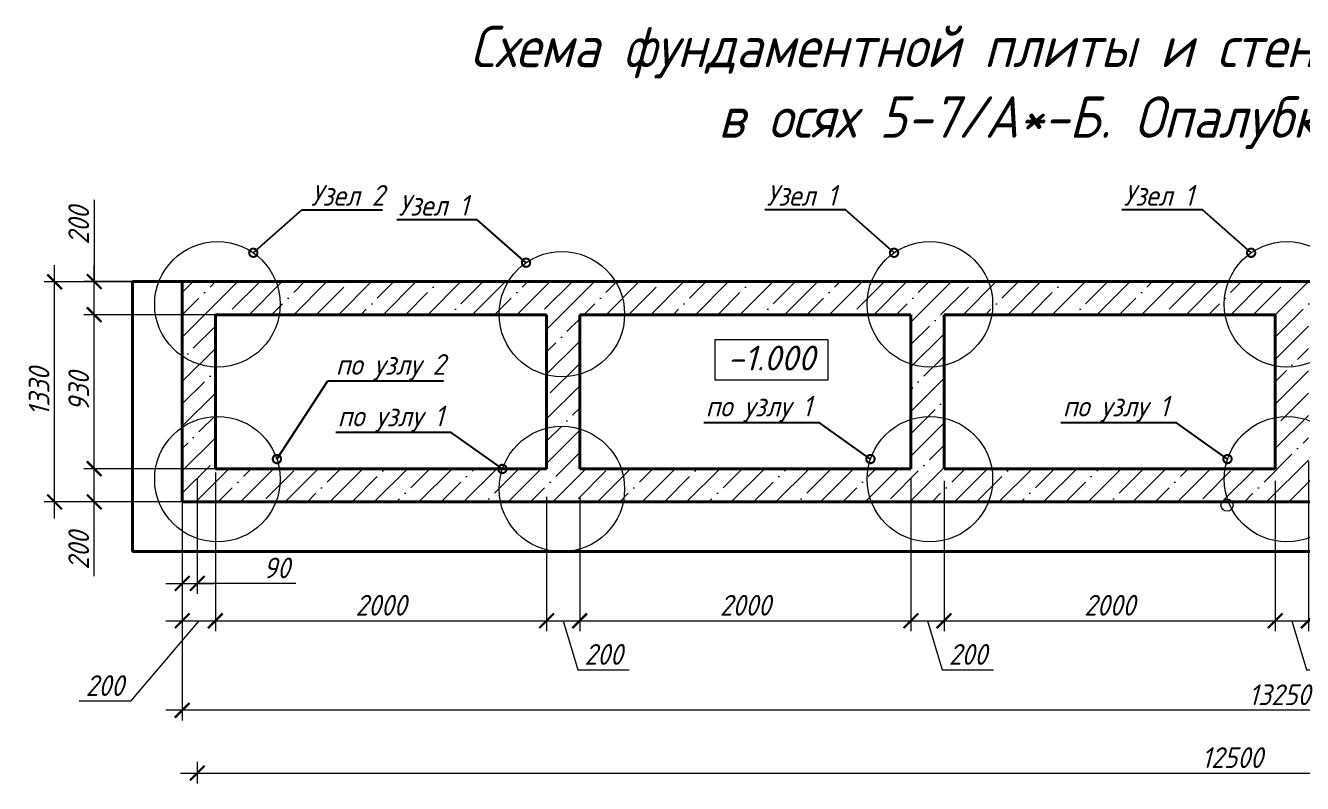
# Model space of a CAD drawing. Header units: millimetres. Extents: x 504091 to 2165846, y 135022 to 442887.
# Drawn here: x 1008271 to 1015981, y 215626 to 220205 of the extents above; entities that cross this region are included whole.
import ezdxf
from ezdxf import colors
from ezdxf.entities.mleader import LeaderData, LeaderLine
from ezdxf.math import Vec2, Vec3

# ---------------------------------------------------------------- set-up
doc = ezdxf.new("R2010")
doc.units = ezdxf.units.MM
doc.layers.get('Defpoints').update_dxf_attribs({"color": 255})
doc.layers.add('SGRAND', color=7, linetype='Continuous')
for name, color, linetype, lineweight in [('Аннотация', 7, 'Continuous', 9), ('Монолит тонкий', 204, 'Continuous', 9), ('отметки', 7, 'Continuous', 20), ('Размер', 7, 'Continuous', 13), ('Размеры КР', 164, 'Continuous', 9)]:
    doc.layers.add(name, color=color, linetype=linetype, lineweight=lineweight)
doc.styles.add('GOST 2.304_new', font='isocpeur.ttf', dxfattribs={"width": 0.9, "oblique": 15})
doc.dimstyles.new('SPDS 1_50', dxfattribs={"dimscale": 50, "dimtxt": 2.5, "dimasz": 1.77, "dimexe": 1.25, "dimexo": 0.625, "dimtad": 1, "dimdec": 0, "dimrnd": 0.001, "dimzin": 9, "dimtxsty": 'GOST 2.304_new', "dimblk": 'ARCHTICK', "dimcen": 2.5, "dimdle": 2, "dimclrt": 256, "dimadec": 0, "dimazin": 2, "dimtfac": 0.75, "dimtdec": 0, "dimtmove": 1, "dimatfit": 3, "dimfxl": 0, "dimtolj": 1, "dimlwd": 9, "dimlwe": 9, "dimarcsym": 0})

# ---------------------------------------------------------------- blocks, each defined once
blk = doc.blocks.new('_ArchTick')
at = {"color": 0, "linetype": 'ByBlock', "const_width": 0.15}
blk.add_lwpolyline([(-0.5, -0.5), (0.5, 0.5)], dxfattribs=at)
blk = doc.blocks.new('*D1839')
at = {"layer": 'Defpoints', "color": 0, "lineweight": 20, "transparency": 16777216}
for p in [(1009307.3, 215788.8), (1021807.3, 215788.8), (1021807.3, 215688.8)]:
    blk.add_point(p, dxfattribs=at)
at = {"layer": 'Размеры КР', "color": 0, "lineweight": 9, "transparency": 16777216}
for p, q in [((1009307.3, 215757.6), (1009307.3, 215626.3)), ((1021807.3, 215757.6), (1021807.3, 215626.3)), ((1009207.3, 215688.8), (1021907.3, 215688.8))]:
    blk.add_line(p, q, dxfattribs=at)
at = {"layer": 'Размеры КР', "color": 0, "lineweight": 9, "transparency": 16777216, "xscale": 88.5, "yscale": 88.5, "zscale": 88.5, "rotation": 180}
blk.add_blockref('_ArchTick', (1009307.3, 215688.8), dxfattribs=at)
at = {"layer": 'Размеры КР', "color": 0, "lineweight": 9, "transparency": 16777216, "xscale": 88.5, "yscale": 88.5, "zscale": 88.5}
blk.add_blockref('_ArchTick', (1021807.3, 215688.8), dxfattribs=at)
at = {"layer": 'Размеры КР', "lineweight": 20, "transparency": 16777216, "insert": (1015557.3, 215782.6), "char_height": 125, "width": 145.965, "attachment_point": 5, "style": 'GOST 2.304_new'}
blk.add_mtext('\\A1;12500', dxfattribs=at)
blk = doc.blocks.new('*D1840')
at = {"layer": 'Defpoints', "color": 0, "lineweight": 20, "transparency": 16777216}
for p in [(1009217.3, 217501.4), (1009307.3, 217501.4), (1009307.3, 216834.8)]:
    blk.add_point(p, dxfattribs=at)
at = {"layer": 'Размеры КР', "color": 0, "lineweight": 9, "transparency": 16777216}
for p, q in [((1009217.3, 217470.2), (1009217.3, 216772.3)), ((1009307.3, 217470.2), (1009307.3, 216772.3)), ((1009117.3, 216834.8), (1009407.3, 216834.8)), ((1009902.4, 216834.8), (1009307.3, 216834.8))]:
    blk.add_line(p, q, dxfattribs=at)
at = {"layer": 'Размеры КР', "color": 0, "lineweight": 9, "transparency": 16777216, "xscale": 88.5, "yscale": 88.5, "zscale": 88.5, "rotation": 180}
blk.add_blockref('_ArchTick', (1009217.3, 216834.8), dxfattribs=at)
at = {"layer": 'Размеры КР', "color": 0, "lineweight": 9, "transparency": 16777216, "xscale": 88.5, "yscale": 88.5, "zscale": 88.5}
blk.add_blockref('_ArchTick', (1009307.3, 216834.8), dxfattribs=at)
at = {"layer": 'Размеры КР', "lineweight": 20, "transparency": 16777216, "insert": (1009786.9, 216928.6), "char_height": 125, "attachment_point": 5, "style": 'GOST 2.304_new'}
blk.add_mtext('\\A1;90', dxfattribs=at)
blk = doc.blocks.new('*D1842')
at = {"layer": 'Defpoints', "color": 0, "lineweight": 20, "transparency": 16777216}
for p in [(1009217.3, 217964.5), (1022467.3, 217557.9), (1009217.3, 216068.5)]:
    blk.add_point(p, dxfattribs=at)
at = {"layer": 'Размеры КР', "color": 0, "lineweight": 9, "transparency": 16777216}
for p, q in [((1009217.3, 217933.2), (1009217.3, 216006)), ((1022467.3, 217526.6), (1022467.3, 216006)), ((1022567.3, 216068.5), (1009117.3, 216068.5))]:
    blk.add_line(p, q, dxfattribs=at)
at = {"layer": 'Размеры КР', "color": 0, "lineweight": 9, "transparency": 16777216, "xscale": 88.5, "yscale": 88.5, "zscale": 88.5, "rotation": 180}
blk.add_blockref('_ArchTick', (1009217.3, 216068.5), dxfattribs=at)
at = {"layer": 'Размеры КР', "color": 0, "lineweight": 9, "transparency": 16777216, "xscale": 88.5, "yscale": 88.5, "zscale": 88.5}
blk.add_blockref('_ArchTick', (1022467.3, 216068.5), dxfattribs=at)
at = {"layer": 'Размеры КР', "lineweight": 20, "transparency": 16777216, "insert": (1015842.3, 216162.2), "char_height": 125, "attachment_point": 5, "style": 'GOST 2.304_new'}
blk.add_mtext('\\A1;13250', dxfattribs=at)
blk = doc.blocks.new('*D1843')
at = {"layer": 'Defpoints', "color": 0, "lineweight": 20, "transparency": 16777216}
for p in [(1009217.3, 217536.4), (1009417.3, 217536.4), (1009417.3, 216609.2)]:
    blk.add_point(p, dxfattribs=at)
at = {"layer": 'Размеры КР', "color": 0, "lineweight": 9, "transparency": 16777216}
for p, q in [((1009217.3, 217505.2), (1009217.3, 216546.7)), ((1009417.3, 217505.2), (1009417.3, 216546.7)), ((1009317.3, 216609.2), (1008904.1, 216124.1)), ((1009117.3, 216609.2), (1009517.3, 216609.2)), ((1008904.1, 216124.1), (1008594.3, 216124.1))]:
    blk.add_line(p, q, dxfattribs=at)
at = {"layer": 'Размеры КР', "color": 0, "lineweight": 9, "transparency": 16777216, "xscale": 88.5, "yscale": 88.5, "zscale": 88.5, "rotation": 180}
blk.add_blockref('_ArchTick', (1009217.3, 216609.2), dxfattribs=at)
at = {"layer": 'Размеры КР', "color": 0, "lineweight": 9, "transparency": 16777216, "xscale": 88.5, "yscale": 88.5, "zscale": 88.5}
blk.add_blockref('_ArchTick', (1009417.3, 216609.2), dxfattribs=at)
at = {"layer": 'Размеры КР', "lineweight": 20, "transparency": 16777216, "insert": (1008749.2, 216217.8), "char_height": 125, "attachment_point": 5, "style": 'GOST 2.304_new'}
blk.add_mtext('\\A1;200', dxfattribs=at)
blk = doc.blocks.new('*D1844')
at = {"layer": 'Defpoints', "color": 0, "lineweight": 20, "transparency": 16777216}
for p in [(1009417.3, 217536.4), (1011417.3, 217388.9), (1011417.3, 216609.2)]:
    blk.add_point(p, dxfattribs=at)
at = {"layer": 'Размеры КР', "color": 0, "lineweight": 9, "transparency": 16777216}
for p, q in [((1009417.3, 217505.2), (1009417.3, 216546.7)), ((1011417.3, 217357.6), (1011417.3, 216546.7)), ((1009317.3, 216609.2), (1011517.3, 216609.2))]:
    blk.add_line(p, q, dxfattribs=at)
at = {"layer": 'Размеры КР', "color": 0, "lineweight": 9, "transparency": 16777216, "xscale": 88.5, "yscale": 88.5, "zscale": 88.5, "rotation": 180}
blk.add_blockref('_ArchTick', (1009417.3, 216609.2), dxfattribs=at)
at = {"layer": 'Размеры КР', "color": 0, "lineweight": 9, "transparency": 16777216, "xscale": 88.5, "yscale": 88.5, "zscale": 88.5}
blk.add_blockref('_ArchTick', (1011417.3, 216609.2), dxfattribs=at)
at = {"layer": 'Размеры КР', "lineweight": 20, "transparency": 16777216, "insert": (1010417.3, 216703), "char_height": 125, "attachment_point": 5, "style": 'GOST 2.304_new'}
blk.add_mtext('\\A1;2000', dxfattribs=at)
blk = doc.blocks.new('*D1845')
at = {"layer": 'Defpoints', "color": 0, "lineweight": 20, "transparency": 16777216}
for p in [(1011417.3, 217388.9), (1011617.3, 217388.9), (1011617.3, 216609.2)]:
    blk.add_point(p, dxfattribs=at)
at = {"layer": 'Размеры КР', "color": 0, "lineweight": 9, "transparency": 16777216}
for p, q in [((1011417.3, 217357.6), (1011417.3, 216546.7)), ((1011617.3, 217357.6), (1011617.3, 216546.7)), ((1011317.3, 216609.2), (1011717.3, 216609.2)), ((1011517.3, 216609.2), (1011606.4, 216312.4)), ((1011606.4, 216312.4), (1011916.1, 216312.4))]:
    blk.add_line(p, q, dxfattribs=at)
at = {"layer": 'Размеры КР', "color": 0, "lineweight": 9, "transparency": 16777216, "xscale": 88.5, "yscale": 88.5, "zscale": 88.5, "rotation": 180}
blk.add_blockref('_ArchTick', (1011417.3, 216609.2), dxfattribs=at)
at = {"layer": 'Размеры КР', "color": 0, "lineweight": 9, "transparency": 16777216, "xscale": 88.5, "yscale": 88.5, "zscale": 88.5}
blk.add_blockref('_ArchTick', (1011617.3, 216609.2), dxfattribs=at)
at = {"layer": 'Размеры КР', "lineweight": 20, "transparency": 16777216, "insert": (1011761.3, 216406.1), "char_height": 125, "attachment_point": 5, "style": 'GOST 2.304_new'}
blk.add_mtext('\\A1;200', dxfattribs=at)
blk = doc.blocks.new('*D1846')
at = {"layer": 'Defpoints', "color": 0, "lineweight": 20, "transparency": 16777216}
for p in [(1013617.3, 217497.8), (1011617.3, 217388.9), (1013617.3, 216609.2)]:
    blk.add_point(p, dxfattribs=at)
at = {"layer": 'Размеры КР', "color": 0, "lineweight": 9, "transparency": 16777216}
for p, q in [((1013617.3, 217466.6), (1013617.3, 216546.7)), ((1011617.3, 217357.6), (1011617.3, 216546.7)), ((1011517.3, 216609.2), (1013717.3, 216609.2))]:
    blk.add_line(p, q, dxfattribs=at)
at = {"layer": 'Размеры КР', "color": 0, "lineweight": 9, "transparency": 16777216, "xscale": 88.5, "yscale": 88.5, "zscale": 88.5, "rotation": 180}
blk.add_blockref('_ArchTick', (1011617.3, 216609.2), dxfattribs=at)
at = {"layer": 'Размеры КР', "color": 0, "lineweight": 9, "transparency": 16777216, "xscale": 88.5, "yscale": 88.5, "zscale": 88.5}
blk.add_blockref('_ArchTick', (1013617.3, 216609.2), dxfattribs=at)
at = {"layer": 'Размеры КР', "lineweight": 20, "transparency": 16777216, "insert": (1012617.3, 216703), "char_height": 125, "attachment_point": 5, "style": 'GOST 2.304_new'}
blk.add_mtext('\\A1;2000', dxfattribs=at)
blk = doc.blocks.new('*D1847')
at = {"layer": 'Defpoints', "color": 0, "lineweight": 20, "transparency": 16777216}
for p in [(1013617.3, 217497.8), (1013817.3, 217486), (1013817.3, 216609.2)]:
    blk.add_point(p, dxfattribs=at)
at = {"layer": 'Размеры КР', "color": 0, "lineweight": 9, "transparency": 16777216}
for p, q in [((1013617.3, 217466.6), (1013617.3, 216546.7)), ((1013817.3, 217454.8), (1013817.3, 216546.7)), ((1013517.3, 216609.2), (1013917.3, 216609.2)), ((1013717.3, 216609.2), (1013806.4, 216312.4)), ((1013806.4, 216312.4), (1014116.1, 216312.4))]:
    blk.add_line(p, q, dxfattribs=at)
at = {"layer": 'Размеры КР', "color": 0, "lineweight": 9, "transparency": 16777216, "xscale": 88.5, "yscale": 88.5, "zscale": 88.5, "rotation": 180}
blk.add_blockref('_ArchTick', (1013617.3, 216609.2), dxfattribs=at)
at = {"layer": 'Размеры КР', "color": 0, "lineweight": 9, "transparency": 16777216, "xscale": 88.5, "yscale": 88.5, "zscale": 88.5}
blk.add_blockref('_ArchTick', (1013817.3, 216609.2), dxfattribs=at)
at = {"layer": 'Размеры КР', "lineweight": 20, "transparency": 16777216, "insert": (1013961.3, 216406.1), "char_height": 125, "attachment_point": 5, "style": 'GOST 2.304_new'}
blk.add_mtext('\\A1;200', dxfattribs=at)
blk = doc.blocks.new('*D1853')
at = {"layer": 'Defpoints', "color": 0, "lineweight": 20, "transparency": 16777216}
for p in [(1013817.3, 217486), (1015817.3, 217486), (1015817.3, 216609.2)]:
    blk.add_point(p, dxfattribs=at)
at = {"layer": 'Размеры КР', "color": 0, "lineweight": 9, "transparency": 16777216}
for p, q in [((1013817.3, 217454.8), (1013817.3, 216546.7)), ((1015817.3, 217454.8), (1015817.3, 216546.7)), ((1013717.3, 216609.2), (1015917.3, 216609.2))]:
    blk.add_line(p, q, dxfattribs=at)
at = {"layer": 'Размеры КР', "color": 0, "lineweight": 9, "transparency": 16777216, "xscale": 88.5, "yscale": 88.5, "zscale": 88.5, "rotation": 180}
blk.add_blockref('_ArchTick', (1013817.3, 216609.2), dxfattribs=at)
at = {"layer": 'Размеры КР', "color": 0, "lineweight": 9, "transparency": 16777216, "xscale": 88.5, "yscale": 88.5, "zscale": 88.5}
blk.add_blockref('_ArchTick', (1015817.3, 216609.2), dxfattribs=at)
at = {"layer": 'Размеры КР', "lineweight": 20, "transparency": 16777216, "insert": (1014817.3, 216703), "char_height": 125, "attachment_point": 5, "style": 'GOST 2.304_new'}
blk.add_mtext('\\A1;2000', dxfattribs=at)
blk = doc.blocks.new('*D1854')
at = {"layer": 'Defpoints', "color": 0, "lineweight": 20, "transparency": 16777216}
for p in [(1016017.3, 217603.1), (1015817.3, 217486), (1016017.3, 216609.2)]:
    blk.add_point(p, dxfattribs=at)
at = {"layer": 'Размеры КР', "color": 0, "lineweight": 9, "transparency": 16777216}
for p, q in [((1016017.3, 217571.9), (1016017.3, 216546.7)), ((1015817.3, 217454.8), (1015817.3, 216546.7)), ((1015717.3, 216609.2), (1016117.3, 216609.2)), ((1015917.3, 216609.2), (1016006.4, 216312.4)), ((1016006.4, 216312.4), (1016316.1, 216312.4))]:
    blk.add_line(p, q, dxfattribs=at)
at = {"layer": 'Размеры КР', "color": 0, "lineweight": 9, "transparency": 16777216, "xscale": 88.5, "yscale": 88.5, "zscale": 88.5, "rotation": 180}
blk.add_blockref('_ArchTick', (1015817.3, 216609.2), dxfattribs=at)
at = {"layer": 'Размеры КР', "color": 0, "lineweight": 9, "transparency": 16777216, "xscale": 88.5, "yscale": 88.5, "zscale": 88.5}
blk.add_blockref('_ArchTick', (1016017.3, 216609.2), dxfattribs=at)
at = {"layer": 'Размеры КР', "lineweight": 20, "transparency": 16777216, "insert": (1016161.3, 216406.1), "char_height": 125, "attachment_point": 5, "style": 'GOST 2.304_new'}
blk.add_mtext('\\A1;200', dxfattribs=at)
blk = doc.blocks.new('*D1855')
at = {"layer": 'Defpoints', "color": 0, "lineweight": 20, "transparency": 16777216}
for p in [(1016017.3, 217603.1), (1017867.3, 217565.9), (1017867.3, 216609.2)]:
    blk.add_point(p, dxfattribs=at)
at = {"layer": 'Размеры КР', "color": 0, "lineweight": 9, "transparency": 16777216}
for p, q in [((1016017.3, 217571.9), (1016017.3, 216546.7)), ((1017867.3, 217534.6), (1017867.3, 216546.7)), ((1015917.3, 216609.2), (1017967.3, 216609.2))]:
    blk.add_line(p, q, dxfattribs=at)
at = {"layer": 'Размеры КР', "color": 0, "lineweight": 9, "transparency": 16777216, "xscale": 88.5, "yscale": 88.5, "zscale": 88.5, "rotation": 180}
blk.add_blockref('_ArchTick', (1016017.3, 216609.2), dxfattribs=at)
at = {"layer": 'Размеры КР', "color": 0, "lineweight": 9, "transparency": 16777216, "xscale": 88.5, "yscale": 88.5, "zscale": 88.5}
blk.add_blockref('_ArchTick', (1017867.3, 216609.2), dxfattribs=at)
at = {"layer": 'Размеры КР', "lineweight": 20, "transparency": 16777216, "insert": (1016942.3, 216703), "char_height": 125, "attachment_point": 5, "style": 'GOST 2.304_new'}
blk.add_mtext('\\A1;1850', dxfattribs=at)
blk = doc.blocks.new('*D1836')
at = {"layer": 'Defpoints', "color": 0, "lineweight": 20, "transparency": 16777216}
for p in [(1008686, 217527.8), (1011036.7, 217527.8), (1011036.7, 217327.4)]:
    blk.add_point(p, dxfattribs=at)
at = {"layer": 'Размеры КР', "color": 0, "lineweight": 9, "transparency": 16777216}
for p, q in [((1008686, 217227.4), (1008686, 217627.8)), ((1011005.4, 217527.8), (1008623.5, 217527.8)), ((1011005.4, 217327.4), (1008623.5, 217327.4)), ((1008686, 216878.1), (1008686, 217327.4))]:
    blk.add_line(p, q, dxfattribs=at)
at = {"layer": 'Размеры КР', "color": 0, "lineweight": 9, "transparency": 16777216, "xscale": 88.5, "yscale": 88.5, "zscale": 88.5}
for p, rotation in [((1008686, 217527.8), 90), ((1008686, 217327.4), 270)]:
    blk.add_blockref('_ArchTick', p, dxfattribs=dict(at, rotation=rotation))
at = {"layer": 'Размеры КР', "lineweight": 20, "transparency": 16777216, "insert": (1008592.2, 217033), "char_height": 125, "attachment_point": 5, "rotation": 90, "style": 'GOST 2.304_new'}
blk.add_mtext('\\A1;200', dxfattribs=at)
blk = doc.blocks.new('*D1837')
at = {"layer": 'Defpoints', "color": 0, "lineweight": 20, "transparency": 16777216}
for p in [(1008686, 218458.2), (1009477.2, 218458.2), (1011036.7, 217527.8)]:
    blk.add_point(p, dxfattribs=at)
at = {"layer": 'Размеры КР', "color": 0, "lineweight": 9, "transparency": 16777216}
for p, q in [((1008686, 217427.8), (1008686, 218558.2)), ((1009445.9, 218458.2), (1008623.5, 218458.2)), ((1011005.4, 217527.8), (1008623.5, 217527.8))]:
    blk.add_line(p, q, dxfattribs=at)
at = {"layer": 'Размеры КР', "color": 0, "lineweight": 9, "transparency": 16777216, "xscale": 88.5, "yscale": 88.5, "zscale": 88.5}
for p, rotation in [((1008686, 218458.2), 90), ((1008686, 217527.8), 270)]:
    blk.add_blockref('_ArchTick', p, dxfattribs=dict(at, rotation=rotation))
at = {"layer": 'Размеры КР', "lineweight": 20, "transparency": 16777216, "insert": (1008592.2, 217993), "char_height": 125, "attachment_point": 5, "rotation": 90, "style": 'GOST 2.304_new'}
blk.add_mtext('\\A1;930', dxfattribs=at)
blk = doc.blocks.new('*D1838')
at = {"layer": 'Defpoints', "color": 0, "lineweight": 20, "transparency": 16777216}
for p in [(1008686, 218658.2), (1009515.6, 218658.2), (1009477.2, 218458.2)]:
    blk.add_point(p, dxfattribs=at)
at = {"layer": 'Размеры КР', "color": 0, "lineweight": 9, "transparency": 16777216}
for p, q in [((1008686, 219152.2), (1008686, 218658.2)), ((1008686, 218358.2), (1008686, 218758.2)), ((1009484.3, 218658.2), (1008623.5, 218658.2)), ((1009445.9, 218458.2), (1008623.5, 218458.2))]:
    blk.add_line(p, q, dxfattribs=at)
at = {"layer": 'Размеры КР', "color": 0, "lineweight": 9, "transparency": 16777216, "xscale": 88.5, "yscale": 88.5, "zscale": 88.5}
for p, rotation in [((1008686, 218658.2), 90), ((1008686, 218458.2), 270)]:
    blk.add_blockref('_ArchTick', p, dxfattribs=dict(at, rotation=rotation))
at = {"layer": 'Размеры КР', "lineweight": 20, "transparency": 16777216, "insert": (1008592.2, 218997.3), "char_height": 125, "attachment_point": 5, "rotation": 90, "style": 'GOST 2.304_new'}
blk.add_mtext('\\A1;200', dxfattribs=at)
blk = doc.blocks.new('*D1835')
at = {"layer": 'Defpoints', "color": 0, "lineweight": 20, "transparency": 16777216}
for p in [(1008446.8, 218657.2), (1009689.5, 218657.2), (1009689.9, 217327.4)]:
    blk.add_point(p, dxfattribs=at)
at = {"layer": 'Размеры КР', "color": 0, "lineweight": 9, "transparency": 16777216}
for p, q in [((1008446.8, 217227.4), (1008446.8, 218757.2)), ((1009658.3, 218657.2), (1008384.3, 218657.2)), ((1009658.6, 217327.4), (1008384.3, 217327.4))]:
    blk.add_line(p, q, dxfattribs=at)
at = {"layer": 'Размеры КР', "color": 0, "lineweight": 9, "transparency": 16777216, "xscale": 88.5, "yscale": 88.5, "zscale": 88.5}
for p, rotation in [((1008446.8, 218657.2), 90), ((1008446.8, 217327.4), 270)]:
    blk.add_blockref('_ArchTick', p, dxfattribs=dict(at, rotation=rotation))
at = {"layer": 'Размеры КР', "lineweight": 20, "transparency": 16777216, "insert": (1008353.1, 217992.3), "char_height": 125, "attachment_point": 5, "rotation": 90, "style": 'GOST 2.304_new'}
blk.add_mtext('\\A1;1330', dxfattribs=at)
blk = doc.blocks.new('_DotSmall')
at = {"color": 0, "linetype": 'ByBlock', "lineweight": 35, "const_width": 0.5}
blk.add_lwpolyline([(-0.0625, 0, 1), (0.0625, 0, 1)], format="xyb", close=True, dxfattribs=at)

msp = doc.modelspace()

# ---------------------------------------------------------------- hatches: boundary and pattern name
at = {"layer": 'SGRAND', "lineweight": 20}
h = msp.add_hatch(dxfattribs=at)
h.set_pattern_fill('ANSI35', color=256, scale=30)
h.set_pattern_definition([(45, (-27801.07, -21517.79), (-134.703842, 134.703842), []), (45, (-27666.37, -21517.79), (-134.703842, 134.703842), [238.125, -47.625, 0, -47.625])])
h.paths.add_polyline_path([(1021807.2927, 218658.1518), (1009307.2927, 218658.1518), (1009307.2927, 217327.7967), (1015495.4274, 217327.7967, -0.542035675), (1015556.8294, 217327.7967), (1021807.2927, 217327.7967), (1021807.2927, 217527.7967), (1020267.3258, 217527.7967), (1020267.3258, 218458.1518), (1021807.2927, 218458.1518)])
h.paths.add_polyline_path([(1011417.3258, 218458.1518), (1011417.3258, 217527.7967), (1009417.3258, 217527.7967), (1009417.3258, 218458.1518)], flags=16)
h.paths.add_polyline_path([(1011617.3258, 218458.1518), (1013617.3258, 218458.1518), (1013617.3258, 217527.7967), (1011617.3258, 217527.7967)], flags=16)
h.paths.add_polyline_path([(1013817.3258, 218458.1518), (1015817.3258, 218458.1518), (1015817.3258, 217527.7967), (1013817.3258, 217527.7967)], flags=16)
h.paths.add_polyline_path([(1016017.3258, 218458.1518), (1017867.3258, 218458.1518), (1017867.3258, 217527.7967), (1016017.3258, 217527.7967)], flags=16)
h.paths.add_polyline_path([(1018067.3258, 218458.1518), (1020067.3258, 218458.1518), (1020067.3258, 217527.7967), (1018067.3258, 217527.7967)], flags=16)
h.paths.add_polyline_path([(1009307.2927, 218658.1518), (1009217.3258, 218658.1518), (1009217.3258, 217327.7967), (1009307.2927, 217327.7967)])
h.paths.add_polyline_path([(1022467.3258, 218658.1518), (1021807.2927, 218658.1518), (1021807.2927, 218458.1518), (1022267.3258, 218458.1518), (1022267.3258, 217527.7967), (1021807.2927, 217527.7967), (1021807.2927, 217327.7967), (1022467.3258, 217327.7967)])

# ---------------------------------------------------------------- linework, layer by layer
at = {"layer": 'Аннотация', "lineweight": 20}
msp.add_lwpolyline([(1012435.5987, 218307.7543), (1013116.0976, 218307.7543), (1013116.0976, 218062.9959), (1012435.5987, 218062.9959)], close=True, dxfattribs=at)
at = {"layer": 'Монолит тонкий', "lineweight": 40, "ltscale": 100}
for p, q in [((1022467.3258, 218658.1518), (1008917.3258, 218658.1518)), ((1008917.3258, 218658.1518), (1008917.3258, 217027.7967)), ((1009217.3258, 218658.1518), (1009217.3258, 217327.7967)), ((1011417.3258, 218458.1518), (1009417.3258, 218458.1518)), ((1009417.3258, 218458.1518), (1009417.3258, 217527.7967)), ((1011417.3258, 218458.1518), (1011417.3258, 217527.7967)), ((1013617.3258, 218458.1518), (1011617.3258, 218458.1518)), ((1011617.3258, 218458.1518), (1011617.3258, 217527.7967)), ((1013617.3258, 218458.1518), (1013617.3258, 217527.7967)), ((1015817.3258, 218458.1518), (1013817.3258, 218458.1518)), ((1013817.3258, 218458.1518), (1013817.3258, 217527.7967)), ((1015817.3258, 218458.1518), (1015817.3258, 217527.7967)), ((1009417.3258, 217527.7967), (1011417.3258, 217527.7967)), ((1011617.3258, 217527.7967), (1013617.3258, 217527.7967)), ((1013817.3258, 217527.7967), (1015817.3258, 217527.7967)), ((1009217.3258, 217327.7967), (1022467.3258, 217327.7967)), ((1008917.3258, 217027.7967), (1022767.3258, 217027.7967))]:
    msp.add_line(p, q, dxfattribs=at)
at = {"layer": 'Размеры КР', "lineweight": 20}
msp.add_lwpolyline([(1008917.3258, 218657.2113), (1022767.3258, 218657.2113), (1022767.3258, 217027.7967), (1008917.3258, 217027.7967)], close=True, dxfattribs=at)
for centre, radius in [((1009429.829, 218521.2546), 379.0343), ((1013731.7531, 218521.2546), 379.0343), ((1015887.9835, 218521.2546), 379.0343), ((1011509.599, 218461.45), 379.0343), ((1009429.829, 217464.6939), 379.0343), ((1013731.7531, 217464.6939), 379.0343), ((1015887.9835, 217464.6939), 379.0343), ((1011509.599, 217404.8893), 379.0343), ((1015526.1284, 217307.7971), 36.6406)]:
    msp.add_circle(centre, radius, dxfattribs=at)

# ---------------------------------------------------------------- texts
at = {"layer": 'Аннотация', "lineweight": 9, "insert": (1010587.8647, 220203.5782), "char_height": 250, "attachment_point": 1, "line_spacing_factor": 1.022766, "style": 'GOST 2.304_new'}
msp.add_mtext_dynamic_manual_height_columns('\\pi366.44458;Схема фундаментной плиты и стен лестницы входной группы \\P\\pi1865.84613;в осях 5-7/А*-Б. Опалубка  (М 1:50)', width=9480.531459, gutter_width=2500, heights=[1983.7092], dxfattribs=at)
at = {"layer": 'отметки', "lineweight": 20, "insert": (1012508.3453, 218271.2636), "char_height": 150, "width": 771.616927, "attachment_point": 1, "line_spacing_factor": 1.022761, "style": 'GOST 2.304_new'}
msp.add_mtext('{\\W1;-1.000}', dxfattribs=at)

# ---------------------------------------------------------------- dimensions: what is measured, and where the dimension line sits
at = {"layer": 'Размеры КР', "lineweight": 20}
for base, p1, p2, picture, middle in [((1008685.9866, 218658.1518), (1009477.1896, 218458.1518), (1009515.5939, 218658.1518), '*D1838', (1008685.6934, 218997.3105)), ((1008685.9866, 217527.7967), (1011036.6895, 217327.3993), (1011036.6895, 217527.7967), '*D1836', (1008634.329, 217032.9815))]:
    dim = msp.add_linear_dim(base=base, p1=p1, p2=p2, angle=90, dimstyle='SPDS 1_50', dxfattribs=at)
    dim.commit()
    dim.dimension.update_dxf_attribs({"geometry": picture, "text_midpoint": middle, "dimtype": 160})
for base, p1, p2, picture, middle in [((1008446.829, 218657.2113), (1009689.877, 217327.3993), (1009689.5373, 218657.2113), '*D1835', (1008353.079, 217992.3053)), ((1008685.9866, 218458.1518), (1011036.6895, 217527.7967), (1009477.1896, 218458.1518), '*D1837', (1008592.2366, 217992.9742))]:
    dim = msp.add_linear_dim(base=base, p1=p1, p2=p2, angle=90, dimstyle='SPDS 1_50', dxfattribs=at)
    dim.commit()
    dim.dimension.update_dxf_attribs({"geometry": picture, "text_midpoint": middle})
for base, p1, p2, picture, middle in [((1009217.3258, 216068.4711), (1022467.3258, 217557.8815), (1009217.3258, 217964.4919), '*D1842', (1015842.3258, 216162.2211)), ((1016017.3258, 216609.2358), (1015817.3258, 217486.0153), (1016017.3258, 217603.115), '*D1854', (1016037.6383, 216406.1108)), ((1017867.3258, 216609.2358), (1016017.3258, 217603.115), (1017867.3258, 217565.8752), '*D1855', (1016942.3258, 216702.9858)), ((1011417.3258, 216609.2358), (1009417.3258, 217536.404), (1011417.3258, 217388.8665), '*D1844', (1010417.3258, 216702.9858)), ((1013617.3258, 216609.2358), (1011617.3258, 217388.8665), (1013617.3258, 217497.8051), '*D1846', (1012617.3258, 216702.9858)), ((1013817.3258, 216609.2358), (1013617.3258, 217497.8051), (1013817.3258, 217486.0153), '*D1847', (1013837.6383, 216406.1108)), ((1015817.3258, 216609.2358), (1013817.3258, 217486.0153), (1015817.3258, 217486.0153), '*D1853', (1014817.3258, 216702.9858)), ((1011617.3258, 216609.2358), (1011417.3258, 217388.8665), (1011617.3258, 217388.8665), '*D1845', (1011637.6383, 216406.1108)), ((1021807.2927, 215688.831), (1009307.2927, 215788.8159), (1021807.2927, 215788.8159), '*D1839', (1015557.2927, 215782.581))]:
    dim = msp.add_linear_dim(base=base, p1=p1, p2=p2, dimstyle='SPDS 1_50', dxfattribs=at)
    dim.commit()
    dim.dimension.update_dxf_attribs({"geometry": picture, "text_midpoint": middle})
for base, p1, p2, picture, middle in [((1009417.3258, 216609.2358), (1009217.3258, 217536.404), (1009417.3258, 217536.404), '*D1843', (1008872.8028, 216124.0544)), ((1009307.2927, 216834.8205), (1009217.3258, 217501.4221), (1009307.2927, 217501.4221), '*D1840', (1009786.9028, 216793.9054))]:
    dim = msp.add_linear_dim(base=base, p1=p1, p2=p2, dimstyle='SPDS 1_50', dxfattribs=at)
    dim.commit()
    dim.dimension.update_dxf_attribs({"geometry": picture, "text_midpoint": middle, "dimtype": 160})

# ---------------------------------------------------------------- leaders
at = {"layer": 'Размер', "ltscale": 20}
ml = msp.add_multileader_mtext('Standard', dxfattribs=at)
ml.set_content('\\A1;Узел 2', color=256, style='GOST 2.304_new')
ml.set_leader_properties()
ml.set_arrow_properties(name='DOTSMALL')
ml.build(insert=Vec2(0, 0))
ml.multileader.update_dxf_attribs({"text_left_attachment_type": 6, "text_right_attachment_type": 6, "dogleg_length": 1, "arrow_head_size": 100})
ctx = ml.context
ctx.base_point, ctx.char_height, ctx.arrow_head_size, ctx.landing_gap_size, ctx.plane_origin = Vec3(1009960.371, 219091.4823), 125, 100, 0, Vec3(1028621.2159, 366624.0156)
ctx.left_attachment, ctx.right_attachment, ctx.text_align_type = 6, 6, 1
notes = []
notes.append((ctx, [(0, (1, 1, 0), (1009940.371, 219091.4823), (1, 0), 20, [(0, [(1009646.3682, 218832.3459)], 0, [])])]))
ctx.mtext.insert, ctx.mtext.width, ctx.mtext.alignment, ctx.mtext.flow_direction = Vec3(1010216.0521, 219241.4823), 1664.96034, 2, 5
ml = msp.add_multileader_mtext('Standard', dxfattribs=at)
ml.set_content('\\A1;Узел 1', color=256, style='GOST 2.304_new')
ml.set_leader_properties()
ml.set_arrow_properties(name='DOTSMALL')
ml.build(insert=Vec2(0, 0))
ml.multileader.update_dxf_attribs({"text_left_attachment_type": 6, "text_right_attachment_type": 6, "dogleg_length": 1, "arrow_head_size": 100})
ctx = ml.context
ctx.base_point, ctx.char_height, ctx.arrow_head_size, ctx.landing_gap_size, ctx.plane_origin = Vec3(1012712.3489, 219091.4823), 125, 100, 0, Vec3(994540.3663, 366624.0156)
ctx.left_attachment, ctx.right_attachment, ctx.text_align_type = 6, 6, 1
notes.append((ctx, [(0, (1, 1, 0), (1013221.2112, 219091.4823), (-1, 0), 20, [(0, [(1013515.2139, 218832.3459)], 0, [])])]))
ctx.mtext.insert, ctx.mtext.rotation, ctx.mtext.width, ctx.mtext.alignment, ctx.mtext.flow_direction = Vec3(1012956.78, 219241.4823), 6.283185307, 1664.96034, 2, 5
ml = msp.add_multileader_mtext('Standard', dxfattribs=at)
ml.set_content('\\A1;Узел 1', color=256, style='GOST 2.304_new')
ml.set_leader_properties()
ml.set_arrow_properties(name='DOTSMALL')
ml.build(insert=Vec2(0, 0))
ml.multileader.update_dxf_attribs({"text_left_attachment_type": 6, "text_right_attachment_type": 6, "dogleg_length": 1, "arrow_head_size": 100})
ctx = ml.context
ctx.base_point, ctx.char_height, ctx.arrow_head_size, ctx.landing_gap_size, ctx.plane_origin = Vec3(1014868.5793, 219091.4823), 125, 100, 0, Vec3(996696.5967, 366624.0156)
ctx.left_attachment, ctx.right_attachment, ctx.text_align_type = 6, 6, 1
notes.append((ctx, [(0, (1, 1, 0), (1015377.4416, 219091.4823), (-1, 0), 20, [(0, [(1015671.4443, 218832.3459)], 0, [])])]))
ctx.mtext.insert, ctx.mtext.rotation, ctx.mtext.width, ctx.mtext.alignment, ctx.mtext.flow_direction = Vec3(1015113.0104, 219241.4823), 6.283185307, 1664.96034, 2, 5
ml = msp.add_multileader_mtext('Standard', dxfattribs=at)
ml.set_content('\\A1;Узел 1', color=256, style='GOST 2.304_new')
ml.set_leader_properties()
ml.set_arrow_properties(name='DOTSMALL')
ml.build(insert=Vec2(0, 0))
ml.multileader.update_dxf_attribs({"text_left_attachment_type": 6, "text_right_attachment_type": 6, "dogleg_length": 1, "arrow_head_size": 100})
ctx = ml.context
ctx.base_point, ctx.char_height, ctx.arrow_head_size, ctx.landing_gap_size, ctx.plane_origin = Vec3(1010490.1948, 219031.6778), 125, 100, 0, Vec3(992318.2122, 366564.2111)
ctx.left_attachment, ctx.right_attachment, ctx.text_align_type = 6, 6, 1
notes.append((ctx, [(0, (1, 1, 0), (1010999.0571, 219031.6778), (-1, 0), 20, [(0, [(1011293.0598, 218772.5413)], 0, [])])]))
ctx.mtext.insert, ctx.mtext.rotation, ctx.mtext.width, ctx.mtext.alignment, ctx.mtext.flow_direction = Vec3(1010734.6259, 219181.6778), 6.283185307, 1664.96034, 2, 5
ml = msp.add_multileader_mtext('Standard', dxfattribs=at)
ml.set_content('\\A1;по узлу 2', color=256, style='GOST 2.304_new')
ml.set_leader_properties()
ml.set_arrow_properties(name='DOTSMALL')
ml.build(insert=Vec2(0, 0))
ml.multileader.update_dxf_attribs({"text_left_attachment_type": 6, "text_right_attachment_type": 6, "dogleg_length": 1, "arrow_head_size": 100})
ctx = ml.context
ctx.base_point, ctx.char_height, ctx.arrow_head_size, ctx.landing_gap_size, ctx.plane_origin = Vec3(1010117.3737, 218057.8295), 125, 100, 0, Vec3(1028778.2186, 70273.3829)
ctx.left_attachment, ctx.right_attachment, ctx.text_align_type = 6, 6, 1
notes.append((ctx, [(0, (1, 1, 0), (1010097.3737, 218057.8295), (1, 0), 20, [(0, [(1009788.8516, 217586.225)], 0, [])])]))
ctx.mtext.insert, ctx.mtext.rotation, ctx.mtext.width, ctx.mtext.alignment, ctx.mtext.flow_direction = Vec3(1010474.9058, 218220.3295), 6.283185307, 1664.96034, 2, 5
ml = msp.add_multileader_mtext('Standard', dxfattribs=at)
ml.set_content('\\A1;по узлу 1', color=256, style='GOST 2.304_new')
ml.set_leader_properties()
ml.set_arrow_properties(name='DOTSMALL')
ml.build(insert=Vec2(0, 0))
ml.multileader.update_dxf_attribs({"text_left_attachment_type": 6, "text_right_attachment_type": 6, "dogleg_length": 1, "arrow_head_size": 100})
ctx = ml.context
ctx.base_point, ctx.char_height, ctx.arrow_head_size, ctx.landing_gap_size, ctx.plane_origin = Vec3(1010129.4901, 217746.1116), 125, 100, 0, Vec3(992161.2094, 70213.5783)
ctx.left_attachment, ctx.right_attachment, ctx.text_align_type = 6, 6, 1
notes.append((ctx, [(0, (1, 1, 0), (1010842.0543, 217746.1116), (-1, 0), 20, [(0, [(1011150.5765, 217526.4205)], 0, [])])]))
ctx.mtext.insert, ctx.mtext.width, ctx.mtext.alignment, ctx.mtext.flow_direction = Vec3(1010475.7722, 217908.6116), 1664.96034, 2, 5
ml = msp.add_multileader_mtext('Standard', dxfattribs=at)
ml.set_content('\\A1;по узлу 1', color=256, style='GOST 2.304_new')
ml.set_leader_properties()
ml.set_arrow_properties(name='DOTSMALL')
ml.build(insert=Vec2(0, 0))
ml.multileader.update_dxf_attribs({"text_left_attachment_type": 6, "text_right_attachment_type": 6, "dogleg_length": 1, "arrow_head_size": 100})
ctx = ml.context
ctx.base_point, ctx.char_height, ctx.arrow_head_size, ctx.landing_gap_size, ctx.plane_origin = Vec3(1012351.6442, 217805.9162), 125, 100, 0, Vec3(994383.3635, 70273.3829)
ctx.left_attachment, ctx.right_attachment, ctx.text_align_type = 6, 6, 1
notes.append((ctx, [(0, (1, 1, 0), (1013064.2084, 217805.9162), (-1, 0), 20, [(0, [(1013372.7306, 217586.225)], 0, [])])]))
ctx.mtext.insert, ctx.mtext.width, ctx.mtext.alignment, ctx.mtext.flow_direction = Vec3(1012697.9263, 217968.4162), 1664.96034, 2, 5
ml = msp.add_multileader_mtext('Standard', dxfattribs=at)
ml.set_content('\\A1;по узлу 1', color=256, style='GOST 2.304_new')
ml.set_leader_properties()
ml.set_arrow_properties(name='DOTSMALL')
ml.build(insert=Vec2(0, 0))
ml.multileader.update_dxf_attribs({"text_left_attachment_type": 6, "text_right_attachment_type": 6, "dogleg_length": 1, "arrow_head_size": 100})
ctx = ml.context
ctx.base_point, ctx.char_height, ctx.arrow_head_size, ctx.landing_gap_size, ctx.plane_origin = Vec3(1014507.8746, 217805.9162), 125, 100, 0, Vec3(996539.5939, 70273.3829)
ctx.left_attachment, ctx.right_attachment, ctx.text_align_type = 6, 6, 1
notes.append((ctx, [(0, (1, 1, 0), (1015220.4388, 217805.9162), (-1, 0), 20, [(0, [(1015528.961, 217586.225)], 0, [])])]))
ctx.mtext.insert, ctx.mtext.width, ctx.mtext.alignment, ctx.mtext.flow_direction = Vec3(1014854.1567, 217968.4162), 1664.96034, 2, 5
for ctx, leaders in notes:
    for number, flags, end, landing, length, lines in leaders:
        leader = LeaderData()
        leader.index, (leader.has_last_leader_line, leader.has_dogleg_vector, leader.attachment_direction) = number, flags
        leader.last_leader_point, leader.dogleg_vector, leader.dogleg_length = Vec3(end), Vec3(landing), length
        for number, points, colour, breaks in lines:
            line = LeaderLine()
            line.index, line.vertices, line.color, line.breaks = number, Vec3.list(points), colors.encode_raw_color(colour), breaks
            leader.lines.append(line)
        ctx.leaders.append(leader)

doc.saveas('drawing.dxf')
